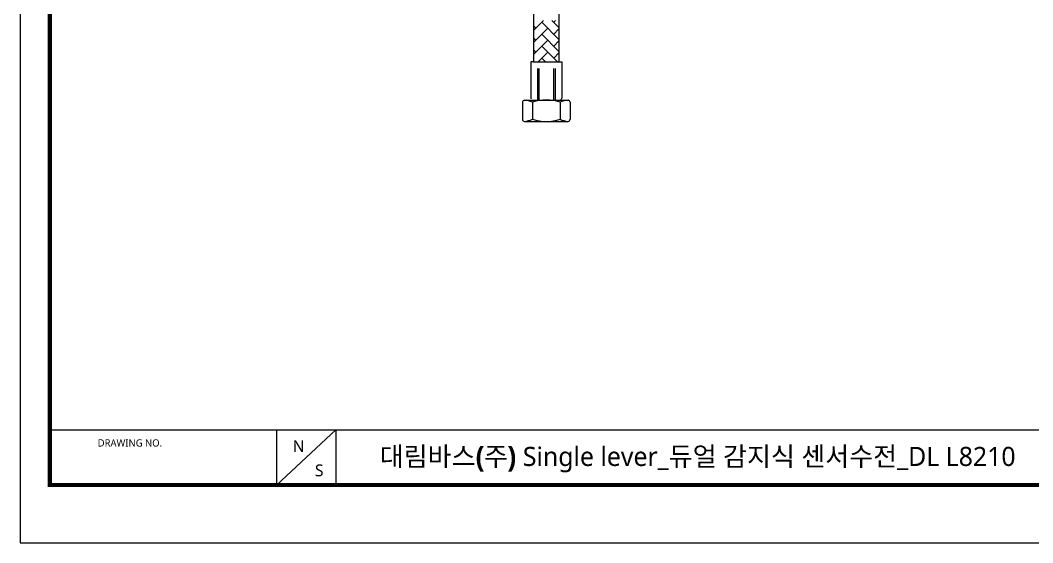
# Model space of a CAD drawing. Extents: x 0 to 868, y 0 to 636.
# Drawn here: x 0 to 478.2, y 0 to 246.6 of the extents above; entities that cross this region are included whole.
import ezdxf

# ---------------------------------------------------------------- set-up
doc = ezdxf.new("R2010")
doc.units = 0
doc.header["$LTSCALE"] = 10
doc.header["$MEASUREMENT"] = 0
doc.layers.get('0').update_dxf_attribs({"linetype": 'CONTINUOUS'})
doc.styles.add('Daelim Dimension', font='NanumGothic.ttf')

msp = doc.modelspace()

# ---------------------------------------------------------------- hatches: boundary and pattern name
h = msp.add_hatch()
h.set_pattern_fill('AR-HBONE', color=256, style=0)
h.set_pattern_definition([(45, (-30.8437, 132.5034), (4e-16, 5.656854), [12, -4]), (135, (-28.0153, 135.332), (4e-16, 5.656854), [12, -4])])
h.paths.add_polyline_path([(254.46, 246.5), (242.46, 246.5), (242.46, 226.94), (254.46, 226.94)])

# ---------------------------------------------------------------- linework, layer by layer
for p, q in [((242.46, 296.39), (242.46, 226.94)), ((254.46, 296.39), (254.46, 226.94)), ((241.18, 226.94), (241.18, 209.51)), ((242.46, 226.94), (241.18, 226.94)), ((242.46, 226.94), (254.46, 226.94)), ((254.46, 226.94), (255.73, 226.94)), ((255.73, 226.94), (255.73, 209.85)), ((244.33, 223.83), (244.33, 208.85)), ((244.99, 223.83), (244.99, 208.85)), ((251.93, 223.83), (251.93, 208.85)), ((252.58, 223.83), (252.58, 208.85)), ((237.18, 207.85), (237.18, 199.85)), ((238.18, 208.85), (258.73, 208.85)), ((241.96, 207.85), (241.96, 199.85)), ((254.96, 207.85), (254.96, 199.85)), ((259.73, 207.85), (259.73, 199.85)), ((238.18, 198.85), (258.73, 198.85))]:
    msp.add_line(p, q)
at = {"color": 5}
msp.add_line((13.96, 53.29), (712.87, 53.29), dxfattribs=at)
at = {"color": 5, "ltscale": 40}
for p, q in [((121.09, 53.29), (121.09, 27.13)), ((121.09, 53.29), (121.09, 27.13)), ((149.08, 53.29), (121.09, 27.13)), ((149.08, 53.29), (121.09, 27.13)), ((149.08, 53.29), (149.08, 27.13)), ((149.08, 53.29), (149.08, 27.13))]:
    msp.add_line(p, q, dxfattribs=at)
at = {"ltscale": 0.5}
msp.add_line((13.96, 27.23), (13.96, 27.23), dxfattribs=at)
msp.add_lwpolyline([(0, 0), (868, 0), (868, 636), (0, 636)], close=True, dxfattribs=at)
at = {"color": 5, "linetype": 'ByBlock', "lineweight": 200, "const_width": 2}
msp.add_lwpolyline([(13.96, 27.23), (853.96, 27.23), (853.96, 621.23), (13.96, 621.23)], close=True, dxfattribs=at)
for centre, radius, start, end in [((238.18, 207.85), 1, 90, 180), ((236.88, 196.31), 12.61, 66.2484, 75.936), ((248.46, 188.4), 20.51, 71.5208, 108.4792), ((254.73, 209.85), 1, 270, 0), ((260.03, 196.31), 12.61, 95.9497, 113.7516), ((258.73, 207.85), 1, 0, 90), ((238.18, 199.85), 1, 180, 270), ((236.88, 211.39), 12.61, 275.9497, 293.7516), ((248.46, 219.3), 20.51, 251.5208, 288.4792), ((260.03, 211.39), 12.61, 246.2484, 264.0503), ((258.73, 199.85), 1, 270, 0)]:
    msp.add_arc(centre, radius, start, end)

# ---------------------------------------------------------------- texts
at = {"color": 5, "ltscale": 40, "style": 'Daelim Dimension'}
msp.add_text('DRAWING NO.', height=3.4253, dxfattribs=at).set_placement((36.59, 45.38))
at = {"char_height": 5.61, "width": 7.8231, "attachment_point": 1, "style": 'Daelim Dimension'}
for s, insert in [('N', (128.71, 48.39)), ('S', (139.22, 36.96))]:
    msp.add_mtext(s, dxfattribs=dict(at, insert=insert))
at = {"color": 2, "insert": (169.79, 45.23), "char_height": 9.0088, "width": 495.2612, "attachment_point": 1, "style": 'Daelim Dimension'}
msp.add_mtext('{\\fPretendard Variable SemiBold|b0|i0|c129|p2;대림바스(주)} Single lever_듀얼 감지식 센서수전_DL L8210', dxfattribs=at)

doc.saveas('drawing.dxf')
